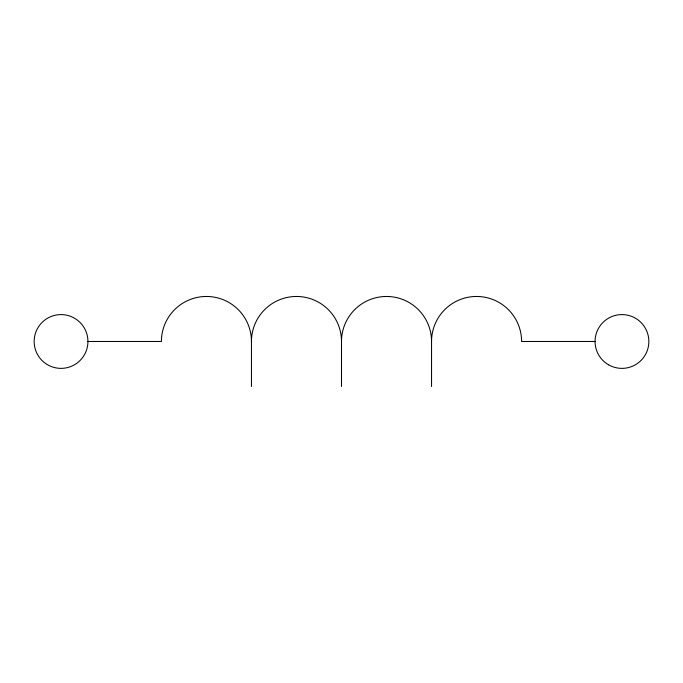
<?xml version="1.0" encoding="UTF-8"?>
<svg xmlns="http://www.w3.org/2000/svg" width="683" height="683" viewBox="0 0 683 683"><rect width="100%" height="100%" fill="white"/><g stroke="black" fill="none" stroke-linecap="round" stroke-linejoin="round"><path stroke-width="1.02" d="M87.936 341.483A26.893 26.893 0 0 1 47.597 364.773A26.893 26.893 0 0 1 47.597 318.193A26.893 26.893 0 0 1 87.936 341.483L161.41 341.483A45.018 45.018 0 0 1 206.437 296.465A45.018 45.018 0 0 1 251.455 341.483L251.455 386.51M522.341 341.483L595.064 341.483M521.59 341.483A45.018 45.018 0 0 0 476.563 296.465A45.018 45.018 0 0 0 431.545 341.483L431.545 386.51M251.455 341.483A45.018 45.018 0 0 1 296.482 296.465A45.018 45.018 0 0 1 341.5 341.483L341.5 386.51M341.5 341.483A45.018 45.018 0 0 1 386.518 296.465A45.018 45.018 0 0 1 431.545 341.483M608.51 364.773A26.893 26.893 0 0 0 648.85 341.483A26.893 26.893 0 0 0 608.51 318.193A26.893 26.893 0 0 0 608.51 364.773"/></g></svg>
